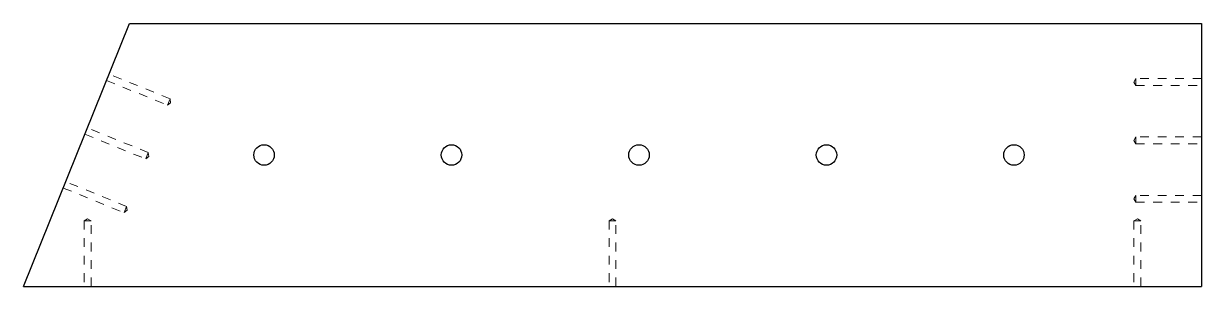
# Model space of a CAD drawing. Header units: inches. Extents: x 261.5 to 274.9, y 0 to 3.
import ezdxf

# ---------------------------------------------------------------- set-up
doc = ezdxf.new("R2010")
doc.units = ezdxf.units.IN
doc.header["$MEASUREMENT"] = 0
doc.linetypes.add('HIDDEN', pattern=[0.075, 0.05, -0.025])

msp = doc.modelspace()

# ---------------------------------------------------------------- linework, layer by layer
at = {"color": 7, "linetype": 'Continuous', "lineweight": 25}
for p, q in [((261.486, 0), (262.698, 3)), ((262.698, 3), (274.95, 3)), ((274.95, 3), (274.95, 0)), ((261.486, 0), (274.95, 0))]:
    msp.add_line(p, q, dxfattribs=at)
at = {"color": 7, "linetype": 'HIDDEN', "lineweight": 18}
for p, q in [((262.435, 2.35), (263.131, 2.069)), ((263.16, 2.142), (262.465, 2.423)), ((274.2, 2.372), (274.177, 2.333)), ((274.177, 2.333), (274.2, 2.294)), ((274.2, 2.372), (274.2, 2.294)), ((274.95, 2.372), (274.2, 2.372)), ((274.2, 2.294), (274.95, 2.294)), ((263.131, 2.069), (263.16, 2.142)), ((263.131, 2.069), (263.167, 2.097)), ((263.167, 2.097), (263.16, 2.142)), ((262.912, 1.528), (262.217, 1.809)), ((262.187, 1.736), (262.883, 1.455)), ((274.2, 1.706), (274.177, 1.667)), ((274.177, 1.667), (274.2, 1.628)), ((274.2, 1.706), (274.2, 1.628)), ((274.95, 1.706), (274.2, 1.706)), ((274.2, 1.628), (274.95, 1.628)), ((262.883, 1.455), (262.912, 1.528)), ((262.883, 1.455), (262.919, 1.483)), ((262.919, 1.483), (262.912, 1.528)), ((261.94, 1.123), (262.635, 0.842)), ((262.664, 0.914), (261.969, 1.195)), ((274.2, 1.039), (274.177, 1)), ((274.177, 1), (274.2, 0.961)), ((274.2, 1.039), (274.2, 0.961)), ((274.95, 1.039), (274.2, 1.039)), ((274.2, 0.961), (274.95, 0.961)), ((262.635, 0.842), (262.664, 0.914)), ((262.635, 0.842), (262.671, 0.869)), ((262.671, 0.869), (262.664, 0.914)), ((262.218, 0.773), (262.179, 0.75)), ((262.257, 0.75), (262.179, 0.75)), ((262.179, 0.75), (262.179, 0)), ((262.257, 0.75), (262.218, 0.773)), ((262.257, 0), (262.257, 0.75)), ((268.218, 0.773), (268.179, 0.75)), ((268.257, 0.75), (268.179, 0.75)), ((268.179, 0.75), (268.179, 0)), ((268.257, 0.75), (268.218, 0.773)), ((268.257, 0), (268.257, 0.75)), ((274.218, 0.773), (274.179, 0.75)), ((274.257, 0.75), (274.179, 0.75)), ((274.179, 0.75), (274.179, 0)), ((274.257, 0.75), (274.218, 0.773)), ((274.257, 0), (274.257, 0.75))]:
    msp.add_line(p, q, dxfattribs=at)
at = {"color": 7, "linetype": 'Continuous', "lineweight": 25}
for centre in [(264.235, 1.5), (266.378, 1.5), (268.521, 1.5), (270.664, 1.5), (272.807, 1.5)]:
    msp.add_circle(centre, 0.117, dxfattribs=at)

doc.saveas('drawing.dxf')
